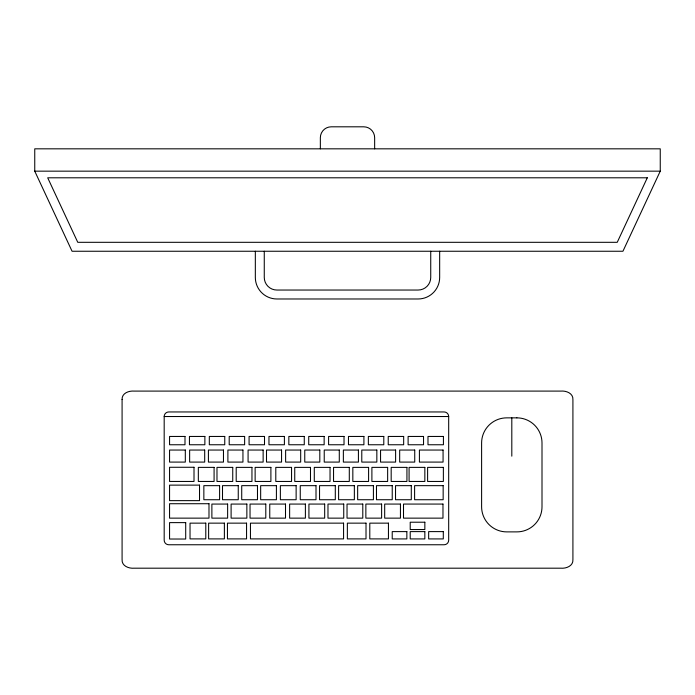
<?xml version="1.0" encoding="UTF-8"?>
<svg xmlns="http://www.w3.org/2000/svg" width="695" height="695" viewBox="0 0 695 695"><rect width="100%" height="100%" fill="white"/><g stroke="black" fill="none" stroke-linecap="round" stroke-linejoin="round"><path stroke-width="1.04" d="M660.25 171.161L622.937 251.251L72.063 251.251L34.75 171.161L34.75 148.826L660.25 148.826L660.25 171.161L34.75 171.161M164.185 416.522L448.683 416.522L448.683 540.189A4.57 4.57 0 0 1 444.114 544.758L168.755 544.758A4.57 4.57 0 0 1 164.185 540.189L164.185 416.522A4.57 4.57 0 0 1 168.755 411.953L444.114 411.953A4.57 4.57 0 0 1 448.683 416.522M511.807 417.86L511.807 456.163M439.666 251.251L439.666 277.418A21.562 21.562 0 0 1 418.112 298.98L276.888 298.98A21.562 21.562 0 0 1 255.334 277.418L255.334 251.251M430.735 251.251L430.735 277.418A12.623 12.623 0 0 1 418.112 290.041L276.888 290.041A12.623 12.623 0 0 1 264.265 277.418L264.265 251.251M374.648 148.826L374.648 137.714A10.894 10.894 0 0 0 363.746 126.811L331.254 126.811A10.894 10.894 0 0 0 320.352 137.714L320.352 148.826M122.085 399.538L122.085 559.571C121.599 565.973 128.784 568.675 134.109 568.189L560.891 568.189C566.216 568.675 573.401 565.973 572.915 559.571L572.915 399.712C573.401 393.301 566.216 390.599 560.891 391.094L134.109 391.094C128.853 390.633 121.721 393.205 122.085 399.538M647.297 177.798L617.238 242.312L77.762 242.312L47.703 177.798L647.297 177.798M516.889 417.86L506.724 417.86A25.116 25.116 0 0 0 481.609 442.967L481.609 506.768A25.116 25.116 0 0 0 506.724 531.884L516.889 531.884A25.116 25.116 0 0 0 542.004 506.768L542.004 442.967A25.116 25.116 0 0 0 516.889 417.86M184.992 436.451L169.563 436.451L169.563 444.757L184.992 444.757L184.992 436.451M204.869 436.451L189.44 436.451L189.44 444.757L204.869 444.757L204.869 436.451M224.754 436.451L209.317 436.451L209.317 444.757L224.754 444.757L224.754 436.451M244.631 436.451L229.202 436.451L229.202 444.757L244.631 444.757L244.631 436.451M264.508 436.451L249.079 436.451L249.079 444.757L264.508 444.757L264.508 436.451M284.394 436.451L268.956 436.451L268.956 444.757L284.394 444.757L284.394 436.451M304.271 436.451L288.833 436.451L288.833 444.757L304.271 444.757L304.271 436.451M324.148 436.451L308.719 436.451L308.719 444.757L324.148 444.757L324.148 436.451M344.025 436.451L328.596 436.451L328.596 444.757L344.025 444.757L344.025 436.451M363.911 436.451L348.473 436.451L348.473 444.757L363.911 444.757L363.911 436.451M383.788 436.451L368.359 436.451L368.359 444.757L383.788 444.757L383.788 436.451M403.665 436.451L388.236 436.451L388.236 444.757L403.665 444.757L403.665 436.451M423.542 436.451L408.113 436.451L408.113 444.757L423.542 444.757L423.542 436.451M443.427 436.451L427.99 436.451L427.99 444.757L443.427 444.757L443.427 436.451M185.313 450.047L169.563 450.047L169.563 462.088L185.313 462.088L185.313 450.047M204.695 450.047L189.639 450.047L189.639 462.088L204.695 462.088L204.695 450.047M223.469 450.047L208.413 450.047L208.413 462.088L223.469 462.088L223.469 450.047M242.946 450.047L227.891 450.047L227.891 462.088L242.946 462.088L242.946 450.047M263.136 450.047L248.08 450.047L248.08 462.088L263.136 462.088L263.136 450.047M281.562 450.047L266.506 450.047L266.506 462.088L281.562 462.088L281.562 450.047M300.683 450.047L285.628 450.047L285.628 462.088L300.683 462.088L300.683 450.047M319.813 450.047L304.757 450.047L304.757 462.088L319.813 462.088L319.813 450.047M339.29 450.047L324.235 450.047L324.235 462.088L339.29 462.088L339.29 450.047M358.42 450.047L343.365 450.047L343.365 462.088L358.42 462.088L358.42 450.047M376.838 450.047L361.782 450.047L361.782 462.088L376.838 462.088L376.838 450.047M395.611 450.047L380.556 450.047L380.556 462.088L395.611 462.088L395.611 450.047M414.733 450.047L399.677 450.047L399.677 462.088L414.733 462.088L414.733 450.047M443.071 450.047L419.415 450.047L419.415 462.088L443.071 462.088L443.071 450.047M194.009 467.275L169.563 467.275L169.563 481.453L194.009 481.453L194.009 467.275M214.086 467.379L198.336 467.379L198.336 481.453L214.086 481.453L214.086 467.379M232.738 467.379L216.979 467.379L216.979 481.453L232.738 481.453L232.738 467.379M251.955 467.379L236.204 467.379L236.204 481.453L251.955 481.453L251.955 467.379M270.894 467.379L255.135 467.379L255.135 481.453L270.894 481.453L270.894 467.379M291.553 467.379L275.793 467.379L275.793 481.453L291.553 481.453L291.553 467.379M310.491 467.379L294.741 467.379L294.741 481.453L310.491 481.453L310.491 467.379M330.038 467.379L314.288 467.379L314.288 481.453L330.038 481.453L330.038 467.379M349.298 467.379L333.548 467.379L333.548 481.453L349.298 481.453L349.298 467.379M368.593 467.379L352.834 467.379L352.834 481.453L368.593 481.453L368.593 467.379M387.645 467.379L371.894 467.379L371.894 481.453L387.645 481.453L387.645 467.379M406.931 467.379L391.181 467.379L391.181 481.453L406.931 481.453L406.931 467.379M424.845 467.379L409.086 467.379L409.086 481.453L424.845 481.453L424.845 467.379M443.367 467.379L427.607 467.379L427.607 481.453L443.367 481.453L443.367 467.379M199.526 485.127L169.563 485.127L169.563 500.635L199.526 500.635L199.526 485.127M219.603 485.657L203.852 485.657L203.852 499.731L219.603 499.731L219.603 485.657M238.255 485.657L222.504 485.657L222.504 499.731L238.255 499.731L238.255 485.657M257.48 485.657L241.721 485.657L241.721 499.731L257.48 499.731L257.48 485.657M276.41 485.657L260.66 485.657L260.66 499.731L276.41 499.731L276.41 485.657M296.131 485.657L280.372 485.657L280.372 499.731L296.131 499.731L296.131 485.657M316.008 485.657L300.257 485.657L300.257 499.731L316.008 499.731L316.008 485.657M335.303 485.657L319.544 485.657L319.544 499.731L335.303 499.731L335.303 485.657M354.354 485.657L338.604 485.657L338.604 499.731L354.354 499.731L354.354 485.657M373.415 485.657L357.656 485.657L357.656 499.731L373.415 499.731L373.415 485.657M392.232 485.657L376.482 485.657L376.482 499.731L392.232 499.731L392.232 485.657M411.292 485.657L395.533 485.657L395.533 499.731L411.292 499.731L411.292 485.657M443.158 485.657L414.602 485.657L414.602 499.731L443.158 499.731L443.158 485.657M208.987 503.719L169.563 503.719L169.563 518.14L208.987 518.14L208.987 503.719M227.63 504.066L211.879 504.066L211.879 518.14L227.63 518.14L227.63 504.066M246.855 504.066L231.105 504.066L231.105 518.14L246.855 518.14L246.855 504.066M265.794 504.066L250.035 504.066L250.035 518.14L265.794 518.14L265.794 504.066M285.506 504.066L269.756 504.066L269.756 518.14L285.506 518.14L285.506 504.066M305.392 504.066L289.633 504.066L289.633 518.14L305.392 518.14L305.392 504.066M324.678 504.066L308.919 504.066L308.919 518.14L324.678 518.14L324.678 504.066M343.738 504.066L327.979 504.066L327.979 518.14L343.738 518.14L343.738 504.066M362.79 504.066L347.031 504.066L347.031 518.14L362.79 518.14L362.79 504.066M381.616 504.066L365.857 504.066L365.857 518.14L381.616 518.14L381.616 504.066M400.442 504.066L384.683 504.066L384.683 518.14L400.442 518.14L400.442 504.066M442.976 504.066L403.508 504.066L403.508 518.14L442.976 518.14L442.976 504.066M424.845 522.214L410.215 522.214L410.215 529.538L424.845 529.538L424.845 522.214M185.704 522.623L169.563 522.623L169.563 539.025L185.704 539.025L185.704 522.623M205.79 523.144L190.03 523.144L190.03 538.894L205.79 538.894L205.79 523.144M224.381 523.144L208.622 523.144L208.622 538.894L224.381 538.894L224.381 523.144M246.56 523.144L227.447 523.144L227.447 538.894L246.56 538.894L246.56 523.144M343.573 523.144L250.452 523.144L250.452 538.894L343.573 538.894L343.573 523.144M366.013 523.144L347.361 523.144L347.361 538.894L366.013 538.894L366.013 523.144M388.444 523.144L369.792 523.144L369.792 538.894L388.444 538.894L388.444 523.144M406.853 531.606L392.223 531.606L392.223 538.92L406.853 538.92L406.853 531.606M424.845 531.606L410.215 531.606L410.215 538.92L424.845 538.92L424.845 531.606M443.297 531.606L428.659 531.606L428.659 538.92L443.297 538.92L443.297 531.606"/></g></svg>
